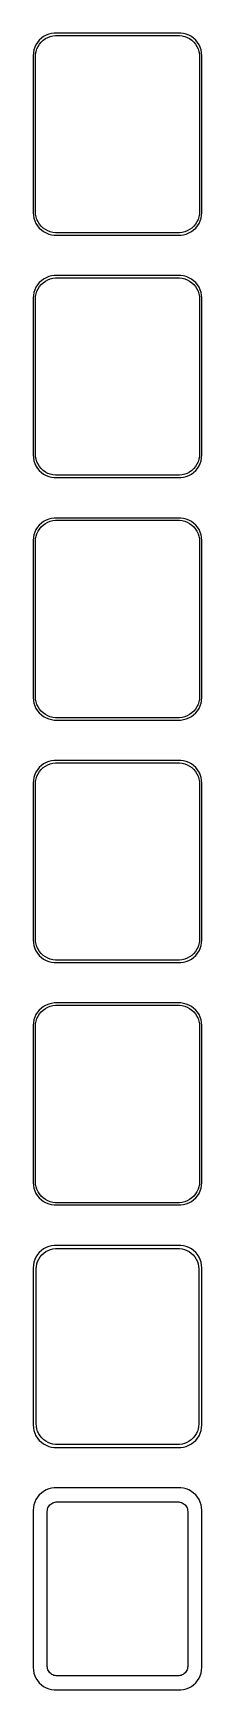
# Model space of a CAD drawing. Header units: metres. Extents: x -19 to 19, y 788 to 1588.
# Drawn here: x -18.8 to 18.8, y 787.5 to 1156.5 of the extents above; entities that cross this region are included whole.
import ezdxf

# ---------------------------------------------------------------- set-up
doc = ezdxf.new("R2010")
doc.units = ezdxf.units.M

msp = doc.modelspace()

# ---------------------------------------------------------------- linework, layer by layer
for p, q in [((-17.3948, 1154.92), (-17.7951, 1154.44)), ((-16.9371, 1155.35), (-17.3948, 1154.92)), ((-16.9626, 1154.5), (-16.5278, 1154.91)), ((-16.4291, 1155.72), (-16.9371, 1155.35)), ((-16.5278, 1154.91), (-16.0452, 1155.26)), ((-15.8789, 1156.02), (-16.4291, 1155.72)), ((-16.0452, 1155.26), (-15.5224, 1155.55)), ((-15.2951, 1156.26), (-15.8789, 1156.02)), ((-15.5224, 1155.55), (-14.9678, 1155.77)), ((-14.6869, 1156.41), (-15.2951, 1156.26)), ((-14.9678, 1155.77), (-14.3901, 1155.92)), ((-14.0639, 1156.49), (-14.6869, 1156.41)), ((-14.3901, 1155.92), (-13.7982, 1155.99)), ((14.0639, 1156.49), (-14.0639, 1156.49)), ((-13.7982, 1155.99), (13.7982, 1155.99)), ((13.7982, 1155.99), (14.3901, 1155.92)), ((14.6869, 1156.41), (14.0639, 1156.49)), ((14.3901, 1155.92), (14.9678, 1155.77)), ((15.2951, 1156.26), (14.6869, 1156.41)), ((14.9678, 1155.77), (15.5224, 1155.55)), ((15.8789, 1156.02), (15.2951, 1156.26)), ((15.5224, 1155.55), (16.0452, 1155.26)), ((16.4291, 1155.72), (15.8789, 1156.02)), ((16.0452, 1155.26), (16.5278, 1154.91)), ((16.9371, 1155.35), (16.4291, 1155.72)), ((16.5278, 1154.91), (16.9626, 1154.5)), ((17.3948, 1154.92), (16.9371, 1155.35)), ((17.7951, 1154.44), (17.3948, 1154.92)), ((-18.7106, 1152.13), (-18.75, 1151.5)), ((-18.75, 1151.5), (-18.75, 1116.5)), ((-18.5929, 1152.74), (-18.7106, 1152.13)), ((-18.3989, 1153.34), (-18.5929, 1152.74)), ((-18.1315, 1153.91), (-18.3989, 1153.34)), ((-18.25, 1151.25), (-18.2125, 1151.85)), ((-18.25, 1116.75), (-18.25, 1151.25)), ((-18.2125, 1151.85), (-18.1008, 1152.43)), ((-17.7951, 1154.44), (-18.1315, 1153.91)), ((-18.1008, 1152.43), (-17.9164, 1153)), ((-17.9164, 1153), (-17.6624, 1153.54)), ((-17.6624, 1153.54), (-17.3428, 1154.04)), ((-17.3428, 1154.04), (-16.9626, 1154.5)), ((16.9626, 1154.5), (17.3428, 1154.04)), ((17.3428, 1154.04), (17.6624, 1153.54)), ((17.6624, 1153.54), (17.9164, 1153)), ((18.1315, 1153.91), (17.7951, 1154.44)), ((17.9164, 1153), (18.1008, 1152.43)), ((18.1008, 1152.43), (18.2125, 1151.85)), ((18.3989, 1153.34), (18.1315, 1153.91)), ((18.2125, 1151.85), (18.25, 1151.25)), ((18.25, 1151.25), (18.25, 1116.75)), ((18.5929, 1152.74), (18.3989, 1153.34)), ((18.7106, 1152.13), (18.5929, 1152.74)), ((18.75, 1151.5), (18.7106, 1152.13)), ((18.75, 1116.5), (18.75, 1151.5)), ((-18.75, 1116.5), (-18.7106, 1115.87)), ((-18.7106, 1115.87), (-18.5929, 1115.26)), ((-18.5929, 1115.26), (-18.3989, 1114.66)), ((-18.3989, 1114.66), (-18.1315, 1114.09)), ((-18.2125, 1116.15), (-18.25, 1116.75)), ((-18.1008, 1115.57), (-18.2125, 1116.15)), ((-17.9164, 1115), (-18.1008, 1115.57)), ((-17.6624, 1114.46), (-17.9164, 1115)), ((-17.3428, 1113.96), (-17.6624, 1114.46)), ((17.6624, 1114.46), (17.3428, 1113.96)), ((17.9164, 1115), (17.6624, 1114.46)), ((18.1008, 1115.57), (17.9164, 1115)), ((18.2125, 1116.15), (18.1008, 1115.57)), ((18.1315, 1114.09), (18.3989, 1114.66)), ((18.25, 1116.75), (18.2125, 1116.15)), ((18.3989, 1114.66), (18.5929, 1115.26)), ((18.5929, 1115.26), (18.7106, 1115.87)), ((18.7106, 1115.87), (18.75, 1116.5)), ((-18.1315, 1114.09), (-17.7951, 1113.56)), ((-17.7951, 1113.56), (-17.3948, 1113.08)), ((-17.3948, 1113.08), (-16.9371, 1112.65)), ((-16.9626, 1113.5), (-17.3428, 1113.96)), ((-16.5278, 1113.09), (-16.9626, 1113.5)), ((-16.9371, 1112.65), (-16.4291, 1112.28)), ((-16.0452, 1112.74), (-16.5278, 1113.09)), ((-16.4291, 1112.28), (-15.8789, 1111.98)), ((-15.5224, 1112.45), (-16.0452, 1112.74)), ((-15.8789, 1111.98), (-15.2951, 1111.74)), ((-14.9678, 1112.23), (-15.5224, 1112.45)), ((-15.2951, 1111.74), (-14.6869, 1111.59)), ((-14.3901, 1112.08), (-14.9678, 1112.23)), ((-14.6869, 1111.59), (-14.0639, 1111.51)), ((-13.7982, 1112.01), (-14.3901, 1112.08)), ((-14.0639, 1111.51), (14.0639, 1111.51)), ((13.7982, 1112.01), (-13.7982, 1112.01)), ((14.3901, 1112.08), (13.7982, 1112.01)), ((14.0639, 1111.51), (14.6869, 1111.59)), ((14.9678, 1112.23), (14.3901, 1112.08)), ((14.6869, 1111.59), (15.2951, 1111.74)), ((15.5224, 1112.45), (14.9678, 1112.23)), ((15.2951, 1111.74), (15.8789, 1111.98)), ((16.0452, 1112.74), (15.5224, 1112.45)), ((15.8789, 1111.98), (16.4291, 1112.28)), ((16.5278, 1113.09), (16.0452, 1112.74)), ((16.4291, 1112.28), (16.9371, 1112.65)), ((16.9626, 1113.5), (16.5278, 1113.09)), ((16.9371, 1112.65), (17.3948, 1113.08)), ((17.3428, 1113.96), (16.9626, 1113.5)), ((17.3948, 1113.08), (17.7951, 1113.56)), ((17.7951, 1113.56), (18.1315, 1114.09)), ((-18.1315, 1099.91), (-18.3989, 1099.34)), ((-17.7951, 1100.44), (-18.1315, 1099.91)), ((-17.3948, 1100.92), (-17.7951, 1100.44)), ((-17.6624, 1099.54), (-17.3428, 1100.04)), ((-16.9371, 1101.35), (-17.3948, 1100.92)), ((-17.3428, 1100.04), (-16.9626, 1100.5)), ((-16.9626, 1100.5), (-16.5278, 1100.91)), ((-16.4291, 1101.72), (-16.9371, 1101.35)), ((-16.5278, 1100.91), (-16.0452, 1101.26)), ((-15.8789, 1102.02), (-16.4291, 1101.72)), ((-16.0452, 1101.26), (-15.5224, 1101.55)), ((-15.2951, 1102.26), (-15.8789, 1102.02)), ((-15.5224, 1101.55), (-14.9678, 1101.77)), ((-14.6869, 1102.41), (-15.2951, 1102.26)), ((-14.9678, 1101.77), (-14.3901, 1101.92)), ((-14.0639, 1102.49), (-14.6869, 1102.41)), ((-14.3901, 1101.92), (-13.7982, 1101.99)), ((14.0639, 1102.49), (-14.0639, 1102.49)), ((-13.7982, 1101.99), (13.7982, 1101.99)), ((13.7982, 1101.99), (14.3901, 1101.92)), ((14.6869, 1102.41), (14.0639, 1102.49)), ((14.3901, 1101.92), (14.9678, 1101.77)), ((15.2951, 1102.26), (14.6869, 1102.41)), ((14.9678, 1101.77), (15.5224, 1101.55)), ((15.8789, 1102.02), (15.2951, 1102.26)), ((15.5224, 1101.55), (16.0452, 1101.26)), ((16.4291, 1101.72), (15.8789, 1102.02)), ((16.0452, 1101.26), (16.5278, 1100.91)), ((16.9371, 1101.35), (16.4291, 1101.72)), ((16.5278, 1100.91), (16.9626, 1100.5)), ((17.3948, 1100.92), (16.9371, 1101.35)), ((16.9626, 1100.5), (17.3428, 1100.04)), ((17.3428, 1100.04), (17.6624, 1099.54)), ((17.7951, 1100.44), (17.3948, 1100.92)), ((18.1315, 1099.91), (17.7951, 1100.44)), ((18.3989, 1099.34), (18.1315, 1099.91)), ((-18.7106, 1098.13), (-18.75, 1097.5)), ((-18.75, 1097.5), (-18.75, 1062.5)), ((-18.5929, 1098.74), (-18.7106, 1098.13)), ((-18.3989, 1099.34), (-18.5929, 1098.74)), ((-18.25, 1097.25), (-18.2125, 1097.85)), ((-18.25, 1062.75), (-18.25, 1097.25)), ((-18.2125, 1097.85), (-18.1008, 1098.43)), ((-18.1008, 1098.43), (-17.9164, 1099)), ((-17.9164, 1099), (-17.6624, 1099.54)), ((17.6624, 1099.54), (17.9164, 1099)), ((17.9164, 1099), (18.1008, 1098.43)), ((18.1008, 1098.43), (18.2125, 1097.85)), ((18.2125, 1097.85), (18.25, 1097.25)), ((18.25, 1097.25), (18.25, 1062.75)), ((18.5929, 1098.74), (18.3989, 1099.34)), ((18.7106, 1098.13), (18.5929, 1098.74)), ((18.75, 1097.5), (18.7106, 1098.13)), ((18.75, 1062.5), (18.75, 1097.5)), ((-18.2125, 1062.15), (-18.25, 1062.75)), ((18.25, 1062.75), (18.2125, 1062.15)), ((-18.75, 1062.5), (-18.7106, 1061.87)), ((-18.7106, 1061.87), (-18.5929, 1061.26)), ((-18.5929, 1061.26), (-18.3989, 1060.66)), ((-18.3989, 1060.66), (-18.1315, 1060.09)), ((-18.1008, 1061.57), (-18.2125, 1062.15)), ((-18.1315, 1060.09), (-17.7951, 1059.56)), ((-17.9164, 1061), (-18.1008, 1061.57)), ((-17.6624, 1060.46), (-17.9164, 1061)), ((-17.7951, 1059.56), (-17.3948, 1059.08)), ((-17.3428, 1059.96), (-17.6624, 1060.46)), ((-17.3948, 1059.08), (-16.9371, 1058.65)), ((-16.9626, 1059.5), (-17.3428, 1059.96)), ((-16.5278, 1059.09), (-16.9626, 1059.5)), ((-16.0452, 1058.74), (-16.5278, 1059.09)), ((16.5278, 1059.09), (16.0452, 1058.74)), ((16.9626, 1059.5), (16.5278, 1059.09)), ((16.9371, 1058.65), (17.3948, 1059.08)), ((17.3428, 1059.96), (16.9626, 1059.5)), ((17.6624, 1060.46), (17.3428, 1059.96)), ((17.3948, 1059.08), (17.7951, 1059.56)), ((17.9164, 1061), (17.6624, 1060.46)), ((17.7951, 1059.56), (18.1315, 1060.09)), ((18.1008, 1061.57), (17.9164, 1061)), ((18.2125, 1062.15), (18.1008, 1061.57)), ((18.1315, 1060.09), (18.3989, 1060.66)), ((18.3989, 1060.66), (18.5929, 1061.26)), ((18.5929, 1061.26), (18.7106, 1061.87)), ((18.7106, 1061.87), (18.75, 1062.5)), ((-16.9371, 1058.65), (-16.4291, 1058.28)), ((-16.4291, 1058.28), (-15.8789, 1057.98)), ((-15.5224, 1058.45), (-16.0452, 1058.74)), ((-15.8789, 1057.98), (-15.2951, 1057.74)), ((-14.9678, 1058.23), (-15.5224, 1058.45)), ((-15.2951, 1057.74), (-14.6869, 1057.59)), ((-14.3901, 1058.08), (-14.9678, 1058.23)), ((-14.6869, 1057.59), (-14.0639, 1057.51)), ((-13.7982, 1058.01), (-14.3901, 1058.08)), ((-14.0639, 1057.51), (14.0639, 1057.51)), ((13.7982, 1058.01), (-13.7982, 1058.01)), ((14.3901, 1058.08), (13.7982, 1058.01)), ((14.0639, 1057.51), (14.6869, 1057.59)), ((14.9678, 1058.23), (14.3901, 1058.08)), ((14.6869, 1057.59), (15.2951, 1057.74)), ((15.5224, 1058.45), (14.9678, 1058.23)), ((15.2951, 1057.74), (15.8789, 1057.98)), ((16.0452, 1058.74), (15.5224, 1058.45)), ((15.8789, 1057.98), (16.4291, 1058.28)), ((16.4291, 1058.28), (16.9371, 1058.65)), ((-15.8789, 1048.02), (-16.4291, 1047.72)), ((-15.2951, 1048.26), (-15.8789, 1048.02)), ((-14.6869, 1048.41), (-15.2951, 1048.26)), ((-14.9678, 1047.77), (-14.3901, 1047.92)), ((-14.0639, 1048.49), (-14.6869, 1048.41)), ((-14.3901, 1047.92), (-13.7982, 1047.99)), ((14.0639, 1048.49), (-14.0639, 1048.49)), ((-13.7982, 1047.99), (13.7982, 1047.99)), ((13.7982, 1047.99), (14.3901, 1047.92)), ((14.6869, 1048.41), (14.0639, 1048.49)), ((14.3901, 1047.92), (14.9678, 1047.77)), ((15.2951, 1048.26), (14.6869, 1048.41)), ((15.8789, 1048.02), (15.2951, 1048.26)), ((16.4291, 1047.72), (15.8789, 1048.02)), ((-18.5929, 1044.74), (-18.7106, 1044.13)), ((-18.3989, 1045.34), (-18.5929, 1044.74)), ((-18.1315, 1045.91), (-18.3989, 1045.34)), ((-18.2125, 1043.85), (-18.1008, 1044.43)), ((-17.7951, 1046.44), (-18.1315, 1045.91)), ((-18.1008, 1044.43), (-17.9164, 1045)), ((-17.9164, 1045), (-17.6624, 1045.54)), ((-17.3948, 1046.92), (-17.7951, 1046.44)), ((-17.6624, 1045.54), (-17.3428, 1046.04)), ((-16.9371, 1047.35), (-17.3948, 1046.92)), ((-17.3428, 1046.04), (-16.9626, 1046.5)), ((-16.9626, 1046.5), (-16.5278, 1046.91)), ((-16.4291, 1047.72), (-16.9371, 1047.35)), ((-16.5278, 1046.91), (-16.0452, 1047.26)), ((-16.0452, 1047.26), (-15.5224, 1047.55)), ((-15.5224, 1047.55), (-14.9678, 1047.77)), ((14.9678, 1047.77), (15.5224, 1047.55)), ((15.5224, 1047.55), (16.0452, 1047.26)), ((16.0452, 1047.26), (16.5278, 1046.91)), ((16.9371, 1047.35), (16.4291, 1047.72)), ((16.5278, 1046.91), (16.9626, 1046.5)), ((17.3948, 1046.92), (16.9371, 1047.35)), ((16.9626, 1046.5), (17.3428, 1046.04)), ((17.3428, 1046.04), (17.6624, 1045.54)), ((17.7951, 1046.44), (17.3948, 1046.92)), ((17.6624, 1045.54), (17.9164, 1045)), ((18.1315, 1045.91), (17.7951, 1046.44)), ((17.9164, 1045), (18.1008, 1044.43)), ((18.1008, 1044.43), (18.2125, 1043.85)), ((18.3989, 1045.34), (18.1315, 1045.91)), ((18.5929, 1044.74), (18.3989, 1045.34)), ((18.7106, 1044.13), (18.5929, 1044.74)), ((-18.7106, 1044.13), (-18.75, 1043.5)), ((-18.75, 1043.5), (-18.75, 1008.5)), ((-18.25, 1043.25), (-18.2125, 1043.85)), ((-18.25, 1008.75), (-18.25, 1043.25)), ((18.2125, 1043.85), (18.25, 1043.25)), ((18.25, 1043.25), (18.25, 1008.75)), ((18.75, 1043.5), (18.7106, 1044.13)), ((18.75, 1008.5), (18.75, 1043.5)), ((-18.75, 1008.5), (-18.7106, 1007.87)), ((-18.7106, 1007.87), (-18.5929, 1007.26)), ((-18.2125, 1008.15), (-18.25, 1008.75)), ((-18.1008, 1007.57), (-18.2125, 1008.15)), ((-17.9164, 1007), (-18.1008, 1007.57)), ((18.1008, 1007.57), (17.9164, 1007)), ((18.2125, 1008.15), (18.1008, 1007.57)), ((18.25, 1008.75), (18.2125, 1008.15)), ((18.5929, 1007.26), (18.7106, 1007.87)), ((18.7106, 1007.87), (18.75, 1008.5)), ((-18.5929, 1007.26), (-18.3989, 1006.66)), ((-18.3989, 1006.66), (-18.1315, 1006.09)), ((-18.1315, 1006.09), (-17.7951, 1005.56)), ((-17.6624, 1006.46), (-17.9164, 1007)), ((-17.7951, 1005.56), (-17.3948, 1005.08)), ((-17.3428, 1005.96), (-17.6624, 1006.46)), ((-17.3948, 1005.08), (-16.9371, 1004.65)), ((-16.9626, 1005.5), (-17.3428, 1005.96)), ((-16.5278, 1005.09), (-16.9626, 1005.5)), ((-16.9371, 1004.65), (-16.4291, 1004.28)), ((-16.0452, 1004.74), (-16.5278, 1005.09)), ((-16.4291, 1004.28), (-15.8789, 1003.98)), ((-15.5224, 1004.45), (-16.0452, 1004.74)), ((-15.8789, 1003.98), (-15.2951, 1003.74)), ((-14.9678, 1004.23), (-15.5224, 1004.45)), ((-15.2951, 1003.74), (-14.6869, 1003.59)), ((-14.3901, 1004.08), (-14.9678, 1004.23)), ((-13.7982, 1004.01), (-14.3901, 1004.08)), ((13.7982, 1004.01), (-13.7982, 1004.01)), ((14.3901, 1004.08), (13.7982, 1004.01)), ((14.9678, 1004.23), (14.3901, 1004.08)), ((14.6869, 1003.59), (15.2951, 1003.74)), ((15.5224, 1004.45), (14.9678, 1004.23)), ((15.2951, 1003.74), (15.8789, 1003.98)), ((16.0452, 1004.74), (15.5224, 1004.45)), ((15.8789, 1003.98), (16.4291, 1004.28)), ((16.5278, 1005.09), (16.0452, 1004.74)), ((16.4291, 1004.28), (16.9371, 1004.65)), ((16.9626, 1005.5), (16.5278, 1005.09)), ((16.9371, 1004.65), (17.3948, 1005.08)), ((17.3428, 1005.96), (16.9626, 1005.5)), ((17.6624, 1006.46), (17.3428, 1005.96)), ((17.3948, 1005.08), (17.7951, 1005.56)), ((17.9164, 1007), (17.6624, 1006.46)), ((17.7951, 1005.56), (18.1315, 1006.09)), ((18.1315, 1006.09), (18.3989, 1006.66)), ((18.3989, 1006.66), (18.5929, 1007.26)), ((-14.6869, 1003.59), (-14.0639, 1003.51)), ((-14.0639, 1003.51), (14.0639, 1003.51)), ((14.0639, 1003.51), (14.6869, 1003.59)), ((-17.3948, 992.923), (-17.7951, 992.439)), ((-16.9371, 993.353), (-17.3948, 992.923)), ((-16.9626, 992.502), (-16.5278, 992.91)), ((-16.4291, 993.722), (-16.9371, 993.353)), ((-16.5278, 992.91), (-16.0452, 993.261)), ((-15.8789, 994.024), (-16.4291, 993.722)), ((-16.0452, 993.261), (-15.5224, 993.548)), ((-15.2951, 994.255), (-15.8789, 994.024)), ((-15.5224, 993.548), (-14.9678, 993.768)), ((-14.6869, 994.411), (-15.2951, 994.255)), ((-14.9678, 993.768), (-14.3901, 993.916)), ((-14.0639, 994.49), (-14.6869, 994.411)), ((-14.3901, 993.916), (-13.7982, 993.991)), ((14.0639, 994.49), (-14.0639, 994.49)), ((-13.7982, 993.991), (13.7982, 993.991)), ((13.7982, 993.991), (14.3901, 993.916)), ((14.6869, 994.411), (14.0639, 994.49)), ((14.3901, 993.916), (14.9678, 993.768)), ((15.2951, 994.255), (14.6869, 994.411)), ((14.9678, 993.768), (15.5224, 993.548)), ((15.8789, 994.024), (15.2951, 994.255)), ((15.5224, 993.548), (16.0452, 993.261)), ((16.4291, 993.722), (15.8789, 994.024)), ((16.0452, 993.261), (16.5278, 992.91)), ((16.9371, 993.353), (16.4291, 993.722)), ((16.5278, 992.91), (16.9626, 992.502)), ((17.3948, 992.923), (16.9371, 993.353)), ((17.7951, 992.439), (17.3948, 992.923)), ((-18.7106, 990.127), (-18.75, 989.5)), ((-18.75, 989.5), (-18.75, 954.5)), ((-18.5929, 990.743), (-18.7106, 990.127)), ((-18.3989, 991.341), (-18.5929, 990.743)), ((-18.1315, 991.909), (-18.3989, 991.341)), ((-18.25, 989.25), (-18.2125, 989.845)), ((-18.25, 954.75), (-18.25, 989.25)), ((-18.2125, 989.845), (-18.1008, 990.431)), ((-17.7951, 992.439), (-18.1315, 991.909)), ((-18.1008, 990.431), (-17.9164, 990.999)), ((-17.9164, 990.999), (-17.6624, 991.538)), ((-17.6624, 991.538), (-17.3428, 992.042)), ((-17.3428, 992.042), (-16.9626, 992.502)), ((16.9626, 992.502), (17.3428, 992.042)), ((17.3428, 992.042), (17.6624, 991.538)), ((17.6624, 991.538), (17.9164, 990.999)), ((18.1315, 991.909), (17.7951, 992.439)), ((17.9164, 990.999), (18.1008, 990.431)), ((18.1008, 990.431), (18.2125, 989.845)), ((18.3989, 991.341), (18.1315, 991.909)), ((18.2125, 989.845), (18.25, 989.25)), ((18.25, 989.25), (18.25, 954.75)), ((18.5929, 990.743), (18.3989, 991.341)), ((18.7106, 990.127), (18.5929, 990.743)), ((18.75, 989.5), (18.7106, 990.127)), ((18.75, 954.5), (18.75, 989.5)), ((-18.75, 954.5), (-18.7106, 953.873)), ((-18.7106, 953.873), (-18.5929, 953.257)), ((-18.5929, 953.257), (-18.3989, 952.659)), ((-18.3989, 952.659), (-18.1315, 952.091)), ((-18.2125, 954.155), (-18.25, 954.75)), ((-18.1008, 953.569), (-18.2125, 954.155)), ((-18.1315, 952.091), (-17.7951, 951.561)), ((-17.9164, 953.001), (-18.1008, 953.569)), ((-17.6624, 952.462), (-17.9164, 953.001)), ((-17.3428, 951.958), (-17.6624, 952.462)), ((17.6624, 952.462), (17.3428, 951.958)), ((17.9164, 953.001), (17.6624, 952.462)), ((17.7951, 951.561), (18.1315, 952.091)), ((18.1008, 953.569), (17.9164, 953.001)), ((18.2125, 954.155), (18.1008, 953.569)), ((18.1315, 952.091), (18.3989, 952.659)), ((18.25, 954.75), (18.2125, 954.155)), ((18.3989, 952.659), (18.5929, 953.257)), ((18.5929, 953.257), (18.7106, 953.873)), ((18.7106, 953.873), (18.75, 954.5)), ((-17.7951, 951.561), (-17.3948, 951.077)), ((-17.3948, 951.077), (-16.9371, 950.647)), ((-16.9626, 951.498), (-17.3428, 951.958)), ((-16.5278, 951.09), (-16.9626, 951.498)), ((-16.9371, 950.647), (-16.4291, 950.278)), ((-16.0452, 950.739), (-16.5278, 951.09)), ((-16.4291, 950.278), (-15.8789, 949.976)), ((-15.5224, 950.452), (-16.0452, 950.739)), ((-15.8789, 949.976), (-15.2951, 949.745)), ((-14.9678, 950.232), (-15.5224, 950.452)), ((-15.2951, 949.745), (-14.6869, 949.589)), ((-14.3901, 950.084), (-14.9678, 950.232)), ((-14.6869, 949.589), (-14.0639, 949.51)), ((-13.7982, 950.009), (-14.3901, 950.084)), ((-14.0639, 949.51), (14.0639, 949.51)), ((13.7982, 950.009), (-13.7982, 950.009)), ((14.3901, 950.084), (13.7982, 950.009)), ((14.0639, 949.51), (14.6869, 949.589)), ((14.9678, 950.232), (14.3901, 950.084)), ((14.6869, 949.589), (15.2951, 949.745)), ((15.5224, 950.452), (14.9678, 950.232)), ((15.2951, 949.745), (15.8789, 949.976)), ((16.0452, 950.739), (15.5224, 950.452)), ((15.8789, 949.976), (16.4291, 950.278)), ((16.5278, 951.09), (16.0452, 950.739)), ((16.4291, 950.278), (16.9371, 950.647)), ((16.9626, 951.498), (16.5278, 951.09)), ((16.9371, 950.647), (17.3948, 951.077)), ((17.3428, 951.958), (16.9626, 951.498)), ((17.3948, 951.077), (17.7951, 951.561)), ((-18.3989, 937.341), (-18.5929, 936.743)), ((-18.1315, 937.909), (-18.3989, 937.341)), ((-17.7951, 938.439), (-18.1315, 937.909)), ((-17.9164, 936.999), (-17.6624, 937.538)), ((-17.3948, 938.923), (-17.7951, 938.439)), ((-17.6624, 937.538), (-17.3428, 938.042)), ((-16.9371, 939.353), (-17.3948, 938.923)), ((-17.3428, 938.042), (-16.9626, 938.502)), ((-16.9626, 938.502), (-16.5278, 938.91)), ((-16.4291, 939.722), (-16.9371, 939.353)), ((-16.5278, 938.91), (-16.0452, 939.261)), ((-15.8789, 940.024), (-16.4291, 939.722)), ((-16.0452, 939.261), (-15.5224, 939.548)), ((-15.2951, 940.255), (-15.8789, 940.024)), ((-15.5224, 939.548), (-14.9678, 939.768)), ((-14.6869, 940.411), (-15.2951, 940.255)), ((-14.9678, 939.768), (-14.3901, 939.916)), ((-14.0639, 940.49), (-14.6869, 940.411)), ((-14.3901, 939.916), (-13.7982, 939.991)), ((14.0639, 940.49), (-14.0639, 940.49)), ((-13.7982, 939.991), (13.7982, 939.991)), ((13.7982, 939.991), (14.3901, 939.916)), ((14.6869, 940.411), (14.0639, 940.49)), ((14.3901, 939.916), (14.9678, 939.768)), ((15.2951, 940.255), (14.6869, 940.411)), ((14.9678, 939.768), (15.5224, 939.548)), ((15.8789, 940.024), (15.2951, 940.255)), ((15.5224, 939.548), (16.0452, 939.261)), ((16.4291, 939.722), (15.8789, 940.024)), ((16.0452, 939.261), (16.5278, 938.91)), ((16.9371, 939.353), (16.4291, 939.722)), ((16.5278, 938.91), (16.9626, 938.502)), ((17.3948, 938.923), (16.9371, 939.353)), ((16.9626, 938.502), (17.3428, 938.042)), ((17.3428, 938.042), (17.6624, 937.538)), ((17.7951, 938.439), (17.3948, 938.923)), ((17.6624, 937.538), (17.9164, 936.999)), ((18.1315, 937.909), (17.7951, 938.439)), ((18.3989, 937.341), (18.1315, 937.909)), ((18.5929, 936.743), (18.3989, 937.341)), ((-18.7106, 936.127), (-18.75, 935.5)), ((-18.75, 935.5), (-18.75, 900.5)), ((-18.5929, 936.743), (-18.7106, 936.127)), ((-18.25, 935.25), (-18.2125, 935.845)), ((-18.25, 900.75), (-18.25, 935.25)), ((-18.2125, 935.845), (-18.1008, 936.431)), ((-18.1008, 936.431), (-17.9164, 936.999)), ((17.9164, 936.999), (18.1008, 936.431)), ((18.1008, 936.431), (18.2125, 935.845)), ((18.2125, 935.845), (18.25, 935.25)), ((18.25, 935.25), (18.25, 900.75)), ((18.7106, 936.127), (18.5929, 936.743)), ((18.75, 935.5), (18.7106, 936.127)), ((18.75, 900.5), (18.75, 935.5)), ((-18.75, 900.5), (-18.7106, 899.873)), ((-18.2125, 900.155), (-18.25, 900.75)), ((18.25, 900.75), (18.2125, 900.155)), ((18.7106, 899.873), (18.75, 900.5)), ((-18.7106, 899.873), (-18.5929, 899.257)), ((-18.5929, 899.257), (-18.3989, 898.659)), ((-18.3989, 898.659), (-18.1315, 898.091)), ((-18.1008, 899.569), (-18.2125, 900.155)), ((-18.1315, 898.091), (-17.7951, 897.561)), ((-17.9164, 899.001), (-18.1008, 899.569)), ((-17.6624, 898.462), (-17.9164, 899.001)), ((-17.7951, 897.561), (-17.3948, 897.077)), ((-17.3428, 897.958), (-17.6624, 898.462)), ((-17.3948, 897.077), (-16.9371, 896.647)), ((-16.9626, 897.498), (-17.3428, 897.958)), ((-16.5278, 897.09), (-16.9626, 897.498)), ((-16.9371, 896.647), (-16.4291, 896.278)), ((-16.0452, 896.739), (-16.5278, 897.09)), ((-15.5224, 896.452), (-16.0452, 896.739)), ((16.0452, 896.739), (15.5224, 896.452)), ((16.5278, 897.09), (16.0452, 896.739)), ((16.4291, 896.278), (16.9371, 896.647)), ((16.9626, 897.498), (16.5278, 897.09)), ((16.9371, 896.647), (17.3948, 897.077)), ((17.3428, 897.958), (16.9626, 897.498)), ((17.6624, 898.462), (17.3428, 897.958)), ((17.3948, 897.077), (17.7951, 897.561)), ((17.9164, 899.001), (17.6624, 898.462)), ((17.7951, 897.561), (18.1315, 898.091)), ((18.1008, 899.569), (17.9164, 899.001)), ((18.2125, 900.155), (18.1008, 899.569)), ((18.1315, 898.091), (18.3989, 898.659)), ((18.3989, 898.659), (18.5929, 899.257)), ((18.5929, 899.257), (18.7106, 899.873)), ((-16.4291, 896.278), (-15.8789, 895.976)), ((-15.8789, 895.976), (-15.2951, 895.745)), ((-14.9678, 896.232), (-15.5224, 896.452)), ((-15.2951, 895.745), (-14.6869, 895.589)), ((-14.3901, 896.084), (-14.9678, 896.232)), ((-14.6869, 895.589), (-14.0639, 895.51)), ((-13.7982, 896.009), (-14.3901, 896.084)), ((-14.0639, 895.51), (14.0639, 895.51)), ((13.7982, 896.009), (-13.7982, 896.009)), ((14.3901, 896.084), (13.7982, 896.009)), ((14.0639, 895.51), (14.6869, 895.589)), ((14.9678, 896.232), (14.3901, 896.084)), ((14.6869, 895.589), (15.2951, 895.745)), ((15.5224, 896.452), (14.9678, 896.232)), ((15.2951, 895.745), (15.8789, 895.976)), ((15.8789, 895.976), (16.4291, 896.278)), ((-16.4291, 885.722), (-16.9371, 885.353)), ((-15.8789, 886.024), (-16.4291, 885.722)), ((-15.2951, 886.255), (-15.8789, 886.024)), ((-15.4494, 885.393), (-14.9148, 885.604)), ((-14.6869, 886.411), (-15.2951, 886.255)), ((-14.9148, 885.604), (-14.3579, 885.747)), ((-14.0639, 886.49), (-14.6869, 886.411)), ((-14.3579, 885.747), (-13.7875, 885.819)), ((14.0639, 886.49), (-14.0639, 886.49)), ((-13.7875, 885.819), (13.7875, 885.819)), ((13.7875, 885.819), (14.3579, 885.747)), ((14.6869, 886.411), (14.0639, 886.49)), ((14.3579, 885.747), (14.9148, 885.604)), ((15.2951, 886.255), (14.6869, 886.411)), ((14.9148, 885.604), (15.4494, 885.393)), ((15.8789, 886.024), (15.2951, 886.255)), ((16.4291, 885.722), (15.8789, 886.024)), ((16.9371, 885.353), (16.4291, 885.722)), ((-18.7106, 882.127), (-18.75, 881.5)), ((-18.5929, 882.743), (-18.7106, 882.127)), ((-18.3989, 883.341), (-18.5929, 882.743)), ((-18.1315, 883.909), (-18.3989, 883.341)), ((-17.7951, 884.439), (-18.1315, 883.909)), ((-18.0423, 881.824), (-17.9346, 882.389)), ((-17.9346, 882.389), (-17.7569, 882.935)), ((-17.3948, 884.923), (-17.7951, 884.439)), ((-17.7569, 882.935), (-17.5121, 883.456)), ((-17.5121, 883.456), (-17.204, 883.941)), ((-16.9371, 885.353), (-17.3948, 884.923)), ((-17.204, 883.941), (-16.8375, 884.384)), ((-16.8375, 884.384), (-16.4184, 884.778)), ((-16.4184, 884.778), (-15.9532, 885.116)), ((-15.9532, 885.116), (-15.4494, 885.393)), ((15.4494, 885.393), (15.9532, 885.116)), ((15.9532, 885.116), (16.4184, 884.778)), ((16.4184, 884.778), (16.8375, 884.384)), ((16.8375, 884.384), (17.204, 883.941)), ((17.3948, 884.923), (16.9371, 885.353)), ((17.204, 883.941), (17.5121, 883.456)), ((17.7951, 884.439), (17.3948, 884.923)), ((17.5121, 883.456), (17.7569, 882.935)), ((17.7569, 882.935), (17.9346, 882.389)), ((18.1315, 883.909), (17.7951, 884.439)), ((17.9346, 882.389), (18.0423, 881.824)), ((18.3989, 883.341), (18.1315, 883.909)), ((18.5929, 882.743), (18.3989, 883.341)), ((18.7106, 882.127), (18.5929, 882.743)), ((18.75, 881.5), (18.7106, 882.127)), ((-18.75, 881.5), (-18.75, 846.5)), ((-18.0784, 881.25), (-18.0423, 881.824)), ((-18.0784, 846.75), (-18.0784, 881.25)), ((18.0423, 881.824), (18.0784, 881.25)), ((18.0784, 881.25), (18.0784, 846.75)), ((18.75, 846.5), (18.75, 881.5)), ((-18.75, 846.5), (-18.7106, 845.873)), ((-18.7106, 845.873), (-18.5929, 845.257)), ((-18.5929, 845.257), (-18.3989, 844.659)), ((-18.0423, 846.176), (-18.0784, 846.75)), ((-17.9346, 845.611), (-18.0423, 846.176)), ((-17.7569, 845.065), (-17.9346, 845.611)), ((-17.5121, 844.544), (-17.7569, 845.065)), ((17.7569, 845.065), (17.5121, 844.544)), ((17.9346, 845.611), (17.7569, 845.065)), ((18.0423, 846.176), (17.9346, 845.611)), ((18.0784, 846.75), (18.0423, 846.176)), ((18.3989, 844.659), (18.5929, 845.257)), ((18.5929, 845.257), (18.7106, 845.873)), ((18.7106, 845.873), (18.75, 846.5)), ((-18.3989, 844.659), (-18.1315, 844.091)), ((-18.1315, 844.091), (-17.7951, 843.561)), ((-17.7951, 843.561), (-17.3948, 843.077)), ((-17.204, 844.059), (-17.5121, 844.544)), ((-17.3948, 843.077), (-16.9371, 842.647)), ((-16.8375, 843.616), (-17.204, 844.059)), ((-16.9371, 842.647), (-16.4291, 842.278)), ((-16.4184, 843.222), (-16.8375, 843.616)), ((-16.4291, 842.278), (-15.8789, 841.976)), ((-15.9532, 842.884), (-16.4184, 843.222)), ((-15.4494, 842.607), (-15.9532, 842.884)), ((-15.8789, 841.976), (-15.2951, 841.745)), ((-14.9148, 842.396), (-15.4494, 842.607)), ((-15.2951, 841.745), (-14.6869, 841.589)), ((-14.3579, 842.253), (-14.9148, 842.396)), ((-14.6869, 841.589), (-14.0639, 841.51)), ((-13.7875, 842.181), (-14.3579, 842.253)), ((-14.0639, 841.51), (14.0639, 841.51)), ((13.7875, 842.181), (-13.7875, 842.181)), ((14.3579, 842.253), (13.7875, 842.181)), ((14.0639, 841.51), (14.6869, 841.589)), ((14.9148, 842.396), (14.3579, 842.253)), ((14.6869, 841.589), (15.2951, 841.745)), ((15.4494, 842.607), (14.9148, 842.396)), ((15.2951, 841.745), (15.8789, 841.976)), ((15.9532, 842.884), (15.4494, 842.607)), ((15.8789, 841.976), (16.4291, 842.278)), ((16.4184, 843.222), (15.9532, 842.884)), ((16.8375, 843.616), (16.4184, 843.222)), ((16.4291, 842.278), (16.9371, 842.647)), ((17.204, 844.059), (16.8375, 843.616)), ((16.9371, 842.647), (17.3948, 843.077)), ((17.5121, 844.544), (17.204, 844.059)), ((17.3948, 843.077), (17.7951, 843.561)), ((17.7951, 843.561), (18.1315, 844.091)), ((18.1315, 844.091), (18.3989, 844.659)), ((-17.7951, 830.439), (-18.1315, 829.909)), ((-17.3948, 830.923), (-17.7951, 830.439)), ((-16.9371, 831.353), (-17.3948, 830.923)), ((-16.4291, 831.722), (-16.9371, 831.353)), ((-15.8789, 832.024), (-16.4291, 831.722)), ((-15.2951, 832.255), (-15.8789, 832.024)), ((-14.6869, 832.411), (-15.2951, 832.255)), ((-14.0639, 832.49), (-14.6869, 832.411)), ((14.0639, 832.49), (-14.0639, 832.49)), ((14.6869, 832.411), (14.0639, 832.49)), ((15.2951, 832.255), (14.6869, 832.411)), ((15.8789, 832.024), (15.2951, 832.255)), ((16.4291, 831.722), (15.8789, 832.024)), ((16.9371, 831.353), (16.4291, 831.722)), ((17.3948, 830.923), (16.9371, 831.353)), ((17.7951, 830.439), (17.3948, 830.923)), ((18.1315, 829.909), (17.7951, 830.439)), ((-18.7106, 828.127), (-18.75, 827.5)), ((-18.75, 827.5), (-18.75, 792.5)), ((-18.5929, 828.743), (-18.7106, 828.127)), ((-18.3989, 829.341), (-18.5929, 828.743)), ((-18.1315, 829.909), (-18.3989, 829.341)), ((-15.6096, 827.25), (-15.593, 827.514)), ((-15.6096, 792.75), (-15.6096, 827.25)), ((-15.593, 827.514), (-15.5434, 827.775)), ((-15.5434, 827.775), (-15.4615, 828.027)), ((-15.4615, 828.027), (-15.3487, 828.266)), ((-15.3487, 828.266), (-15.2067, 828.49)), ((-15.2067, 828.49), (-15.0378, 828.694)), ((-15.0378, 828.694), (-14.8447, 828.875)), ((-14.8447, 828.875), (-14.6304, 829.031)), ((-14.6304, 829.031), (-14.3982, 829.159)), ((-14.3982, 829.159), (-14.1519, 829.256)), ((-14.1519, 829.256), (-13.8953, 829.322)), ((-13.8953, 829.322), (-13.6325, 829.355)), ((-13.6325, 829.355), (13.6325, 829.355)), ((13.6325, 829.355), (13.8953, 829.322)), ((13.8953, 829.322), (14.1519, 829.256)), ((14.1519, 829.256), (14.3982, 829.159)), ((14.3982, 829.159), (14.6304, 829.031)), ((14.6304, 829.031), (14.8447, 828.875)), ((14.8447, 828.875), (15.0378, 828.694)), ((15.0378, 828.694), (15.2067, 828.49)), ((15.2067, 828.49), (15.3487, 828.266)), ((15.3487, 828.266), (15.4615, 828.027)), ((15.4615, 828.027), (15.5434, 827.775)), ((15.5434, 827.775), (15.593, 827.514)), ((15.593, 827.514), (15.6096, 827.25)), ((15.6096, 827.25), (15.6096, 792.75)), ((18.3989, 829.341), (18.1315, 829.909)), ((18.5929, 828.743), (18.3989, 829.341)), ((18.7106, 828.127), (18.5929, 828.743)), ((18.75, 827.5), (18.7106, 828.127)), ((18.75, 792.5), (18.75, 827.5)), ((-18.75, 792.5), (-18.7106, 791.873)), ((-18.7106, 791.873), (-18.5929, 791.257)), ((-18.5929, 791.257), (-18.3989, 790.659)), ((-18.3989, 790.659), (-18.1315, 790.091)), ((-18.1315, 790.091), (-17.7951, 789.561)), ((-15.593, 792.486), (-15.6096, 792.75)), ((-15.5434, 792.225), (-15.593, 792.486)), ((-15.4615, 791.973), (-15.5434, 792.225)), ((-15.3487, 791.734), (-15.4615, 791.973)), ((-15.2067, 791.51), (-15.3487, 791.734)), ((-15.0378, 791.306), (-15.2067, 791.51)), ((-14.8447, 791.125), (-15.0378, 791.306)), ((-14.6304, 790.969), (-14.8447, 791.125)), ((-14.3982, 790.841), (-14.6304, 790.969)), ((-14.1519, 790.744), (-14.3982, 790.841)), ((-13.8953, 790.678), (-14.1519, 790.744)), ((-13.6325, 790.645), (-13.8953, 790.678)), ((13.6325, 790.645), (-13.6325, 790.645)), ((13.8953, 790.678), (13.6325, 790.645)), ((14.1519, 790.744), (13.8953, 790.678)), ((14.3982, 790.841), (14.1519, 790.744)), ((14.6304, 790.969), (14.3982, 790.841)), ((14.8447, 791.125), (14.6304, 790.969)), ((15.0378, 791.306), (14.8447, 791.125)), ((15.2067, 791.51), (15.0378, 791.306)), ((15.3487, 791.734), (15.2067, 791.51)), ((15.4615, 791.973), (15.3487, 791.734)), ((15.5434, 792.225), (15.4615, 791.973)), ((15.593, 792.486), (15.5434, 792.225)), ((15.6096, 792.75), (15.593, 792.486)), ((17.7951, 789.561), (18.1315, 790.091)), ((18.1315, 790.091), (18.3989, 790.659)), ((18.3989, 790.659), (18.5929, 791.257)), ((18.5929, 791.257), (18.7106, 791.873)), ((18.7106, 791.873), (18.75, 792.5)), ((-17.7951, 789.561), (-17.3948, 789.077)), ((-17.3948, 789.077), (-16.9371, 788.647)), ((-16.9371, 788.647), (-16.4291, 788.278)), ((-16.4291, 788.278), (-15.8789, 787.976)), ((-15.8789, 787.976), (-15.2951, 787.745)), ((-15.2951, 787.745), (-14.6869, 787.589)), ((-14.6869, 787.589), (-14.0639, 787.51)), ((-14.0639, 787.51), (14.0639, 787.51)), ((14.0639, 787.51), (14.6869, 787.589)), ((14.6869, 787.589), (15.2951, 787.745)), ((15.2951, 787.745), (15.8789, 787.976)), ((15.8789, 787.976), (16.4291, 788.278)), ((16.4291, 788.278), (16.9371, 788.647)), ((16.9371, 788.647), (17.3948, 789.077)), ((17.3948, 789.077), (17.7951, 789.561))]:
    msp.add_line(p, q)

doc.saveas('drawing.dxf')
